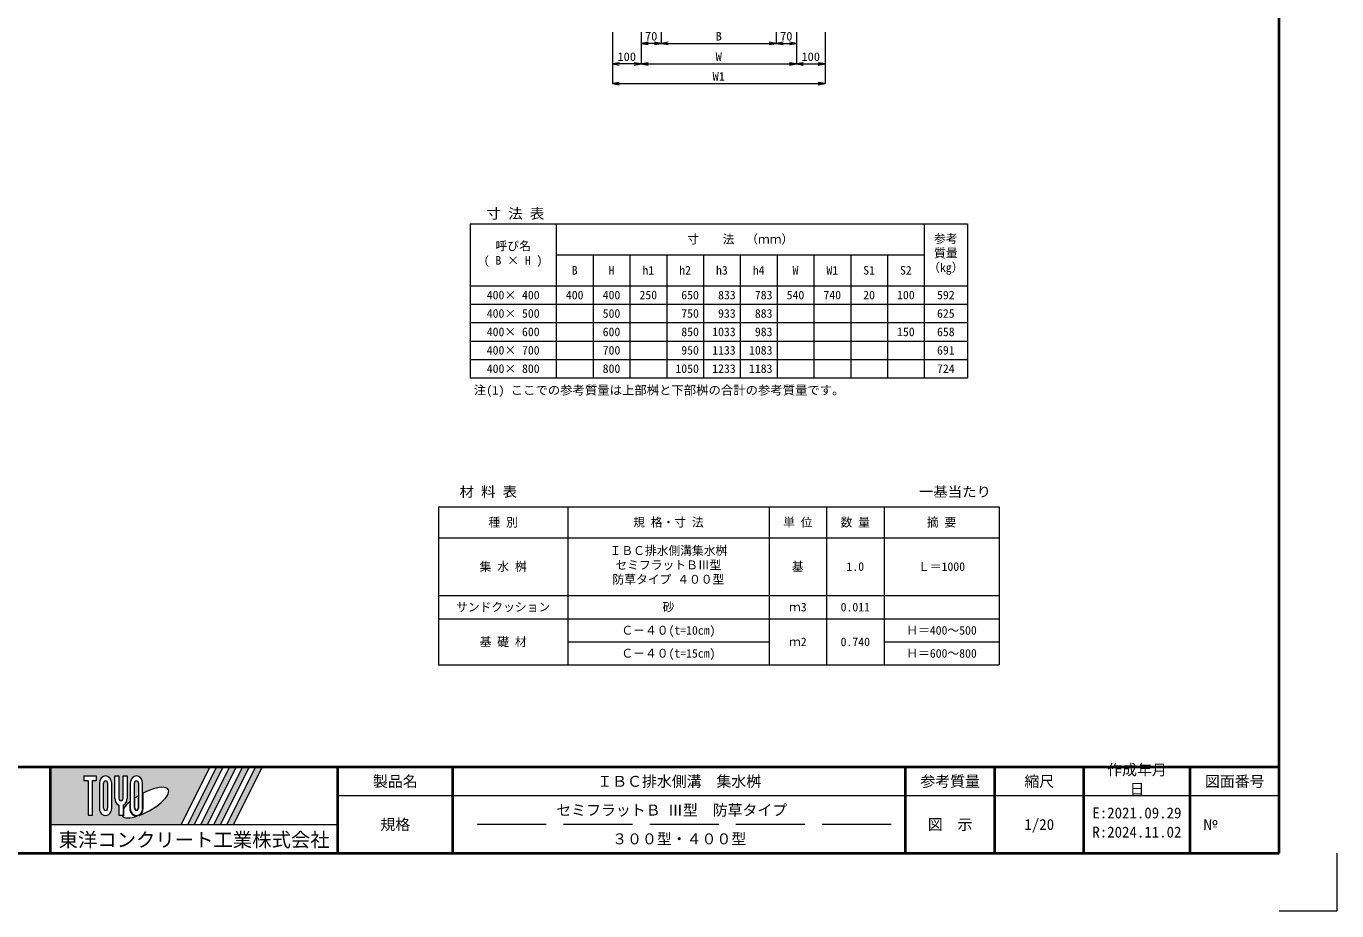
# Model space of a CAD drawing. Units: millimetres at full size. Extents: x 171976 to 209231, y 872007 to 885239.
# Drawn here: x 175817 to 180376, y 878947 to 882023 of the extents above; entities that cross this region are included whole.
import ezdxf
from ezdxf.enums import TextEntityAlignment as Align

# ---------------------------------------------------------------- set-up
doc = ezdxf.new("R2010")
doc.units = ezdxf.units.MM
doc.header["$LTSCALE"] = 40
doc.linetypes.add('DASHED', pattern=[7.5, 6, -1.5])
for name, color, linetype, lineweight in [('Defpoints_3', 8, 'Continuous', 0), ('図枠', 7, 'Continuous', 5), ('寸法線', 7, 'Continuous', 13), ('寸法表', 30, 'Continuous', 13), ('補助線', 8, 'Continuous', 5)]:
    doc.layers.add(name, color=color, linetype=linetype, lineweight=lineweight)
doc.layers.add('文字', color=7, linetype='Continuous')
doc.styles.add('ＭＳ ゴシック', font='')
doc.styles.add('ＭＳ 明朝', font='')
doc.styles.get('ＭＳ ゴシック').set_extended_font_data('MS Gothic')
doc.styles.get('ＭＳ 明朝').set_extended_font_data('MS Mincho')

# ---------------------------------------------------------------- blocks, each defined once
blk = doc.blocks.new('open_arrow')
at = {"color": 0, "linetype": 'Continuous', "lineweight": -2}
blk.add_lwpolyline([(7.5, 1.25), (0, 0), (7.5, -1.25)], dxfattribs=at)

msp = doc.modelspace()

# ---------------------------------------------------------------- hatches: boundary and pattern name
at = {"layer": '図枠'}
h = msp.add_hatch(color=256, dxfattribs=at)
h.paths.add_polyline_path([(175901.24, 879447.22), (175901.24, 879247.22), (176356.56, 879247.22), (176456.56, 879447.22)])
edge = h.paths.add_edge_path(flags=16)
edge.add_ellipse((176230.69, 879323.38), major_axis=(80.81, 45.23), ratio=0.3471473, start_angle=-144.31122, end_angle=72.1899, ccw=False)
edge.add_ellipse((176200.77, 879303.85), major_axis=(0, 27.5), ratio=0.8463542, start_angle=-160.70346, end_angle=-90)
edge.add_line((176224.04, 879303.85), (176224.04, 879356.28))
edge = h.paths.add_edge_path(flags=16)
edge.add_ellipse((176200.77, 879390.58), major_axis=(0, 25.38), ratio=0.8463542, start_angle=-90, end_angle=90, ccw=False)
edge.add_line((176222.25, 879390.58), (176222.25, 879303.85))
edge.add_ellipse((176200.77, 879303.85), major_axis=(0, 25.38), ratio=0.8463542, start_angle=90, end_angle=-90, ccw=False)
edge.add_line((176179.28, 879303.85), (176179.28, 879390.58))
edge = h.paths.add_edge_path(flags=16)
edge.add_line((176207.93, 879390.58), (176207.93, 879303.85))
edge.add_ellipse((176200.77, 879303.85), major_axis=(0, 8.46), ratio=0.8463542, start_angle=90, end_angle=-90, ccw=False)
edge.add_line((176193.61, 879303.85), (176193.61, 879390.58))
edge.add_ellipse((176200.77, 879390.58), major_axis=(0, 8.46), ratio=0.8463542, start_angle=-90, end_angle=90, ccw=False)
edge = h.paths.add_edge_path(flags=16)
edge.add_line((176206.14, 879346.25), (176206.14, 879303.85))
edge.add_ellipse((176200.77, 879303.85), major_axis=(0, 6.35), ratio=0.8463542, start_angle=90, end_angle=-90, ccw=False)
edge.add_line((176195.4, 879303.85), (176195.4, 879339.31))
edge.add_ellipse((176230.69, 879323.38), major_axis=(80.81, 45.23), ratio=0.3471473, start_angle=107.79174, end_angle=126.47132, ccw=False)
edge = h.paths.add_edge_path(flags=16)
edge.add_ellipse((176147.06, 879338.23), major_axis=(0, 25.38), ratio=0.8463542, start_angle=-163.34117, end_angle=-90, ccw=False)
edge.add_line((176154.22, 879314.3), (176154.22, 879278.47))
edge.add_line((176154.22, 879278.47), (176139.9, 879278.47))
edge.add_line((176139.9, 879278.47), (176139.9, 879314.3))
edge.add_ellipse((176147.06, 879338.23), major_axis=(0, 25.38), ratio=0.8463542, start_angle=90, end_angle=163.34117, ccw=False)
edge.add_line((176125.57, 879338.23), (176125.57, 879415.97))
edge.add_line((176125.57, 879415.97), (176139.9, 879415.97))
edge.add_line((176139.9, 879415.97), (176139.9, 879338.23))
edge.add_ellipse((176147.06, 879338.23), major_axis=(0, 8.46), ratio=0.8463542, start_angle=90, end_angle=-90)
edge.add_line((176154.22, 879338.23), (176154.22, 879415.97))
edge.add_line((176154.22, 879415.97), (176168.54, 879415.97))
edge.add_line((176168.54, 879415.97), (176168.54, 879338.23))
edge = h.paths.add_edge_path(flags=16)
edge.add_line((176177.49, 879325.75), (176177.49, 879303.85))
edge.add_ellipse((176200.77, 879303.85), major_axis=(0, 27.5), ratio=0.8463542, start_angle=90, end_angle=-171.54427)
edge.add_ellipse((176230.69, 879323.38), major_axis=(80.81, 45.23), ratio=0.3471473, start_angle=-178.64954, end_angle=-148.29244, ccw=False)
edge.add_line((176151.13, 879276.35), (176156.01, 879276.35))
edge.add_line((176156.01, 879276.35), (176156.01, 879303.17))
edge.add_ellipse((176230.69, 879323.38), major_axis=(80.81, 45.23), ratio=0.3471473, start_angle=148.21912, end_angle=165.90812, ccw=False)
edge = h.paths.add_edge_path(flags=16)
edge.add_ellipse((176093.35, 879390.58), major_axis=(0, 25.38), ratio=0.8463542, start_angle=-90, end_angle=90, ccw=False)
edge.add_line((176114.83, 879390.58), (176114.83, 879303.85))
edge.add_ellipse((176093.35, 879303.85), major_axis=(0, 25.38), ratio=0.8463542, start_angle=90, end_angle=-90, ccw=False)
edge.add_line((176071.86, 879303.85), (176071.86, 879390.58))
edge = h.paths.add_edge_path(flags=16)
edge.add_line((176100.51, 879390.58), (176100.51, 879303.85))
edge.add_ellipse((176093.35, 879303.85), major_axis=(0, 8.46), ratio=0.8463542, start_angle=90, end_angle=-90, ccw=False)
edge.add_line((176086.18, 879303.85), (176086.18, 879390.58))
edge.add_ellipse((176093.35, 879390.58), major_axis=(0, 8.46), ratio=0.8463542, start_angle=-90, end_angle=90, ccw=False)
h.paths.add_polyline_path([(176061.12, 879415.97), (176061.12, 879399.05), (176046.8, 879399.05), (176046.8, 879278.47), (176032.47, 879278.47), (176032.47, 879399.05), (176018.15, 879399.05), (176018.15, 879415.97)], flags=16)
for points in [[(176379.24, 879247.22), (176401.93, 879247.22), (176501.93, 879447.22), (176479.24, 879447.22)], [(176547.31, 879447.22), (176524.62, 879447.22), (176424.62, 879247.22), (176447.31, 879247.22)], [(176592.68, 879447.22), (176569.99, 879447.22), (176469.99, 879247.22), (176492.68, 879247.22)], [(176638.06, 879447.22), (176615.37, 879447.22), (176515.37, 879247.22), (176538.06, 879247.22)]]:
    msp.add_hatch(color=256, dxfattribs=at).paths.add_polyline_path(points)

# ---------------------------------------------------------------- linework, layer by layer
at = {"layer": 'Defpoints_3'}
for p, q in [((177661.24, 881056.09), (177789.24, 881056.09)), ((177917.24, 881056.09), (178045.24, 881056.09)), ((178429.24, 881056.09), (178941.24, 881056.09)), ((177661.24, 880992.09), (177789.24, 880992.09)), ((177917.24, 880992.09), (178045.24, 880992.09)), ((178429.24, 880992.09), (178813.24, 880992.09)), ((177661.24, 880928.09), (177789.24, 880928.09)), ((177917.24, 880928.09), (178045.24, 880928.09)), ((178429.24, 880928.09), (178941.24, 880928.09)), ((177661.24, 880864.09), (177789.24, 880864.09)), ((177917.24, 880864.09), (178045.24, 880864.09)), ((178429.24, 880864.09), (178941.24, 880864.09))]:
    msp.add_line(p, q, dxfattribs=at)
at = {"layer": 'Defpoints_3', "color": 7, "lineweight": 13}
for p in [(180376.24, 879147.22), (180176.24, 878947.22)]:
    msp.add_line(p, (180376.24, 878947.22), dxfattribs=at)
at = {"layer": '図枠', "lineweight": 40}
for p, q in [((180176.24, 879147.22), (180176.24, 884687.22)), ((172376.24, 879447.22), (180176.24, 879447.22)), ((175901.24, 879147.22), (175901.24, 879447.22)), ((176901.24, 879147.22), (176901.24, 879447.22)), ((177301.24, 879147.22), (177301.24, 879447.22)), ((178876.24, 879147.22), (178876.24, 879447.22)), ((179186.24, 879147.22), (179186.24, 879447.22)), ((179496.24, 879147.22), (179496.24, 879447.22)), ((179866.24, 879147.22), (179866.24, 879447.22)), ((172376.24, 879147.22), (180176.24, 879147.22))]:
    msp.add_line(p, q, dxfattribs=at)
at = {"layer": '図枠'}
for p, q in [((175901.24, 879447.22), (176456.56, 879447.22)), ((176456.56, 879447.22), (176356.56, 879247.22)), ((176479.24, 879447.22), (176379.24, 879247.22)), ((176501.93, 879447.22), (176401.93, 879247.22)), ((176524.62, 879447.22), (176424.62, 879247.22)), ((176547.31, 879447.22), (176447.31, 879247.22)), ((176569.99, 879447.22), (176469.99, 879247.22)), ((176479.24, 879447.22), (176501.93, 879447.22)), ((176592.68, 879447.22), (176492.68, 879247.22)), ((176615.37, 879447.22), (176515.37, 879247.22)), ((176524.62, 879447.22), (176547.31, 879447.22)), ((176638.06, 879447.22), (176538.06, 879247.22)), ((176569.99, 879447.22), (176592.68, 879447.22)), ((176615.37, 879447.22), (176638.06, 879447.22)), ((176018.15, 879415.97), (176018.15, 879399.05)), ((176018.15, 879415.97), (176061.12, 879415.97)), ((176032.47, 879399.05), (176018.15, 879399.05)), ((176032.47, 879399.05), (176032.47, 879278.47)), ((176046.8, 879399.05), (176046.8, 879278.47)), ((176061.12, 879399.05), (176046.8, 879399.05)), ((176061.12, 879415.97), (176061.12, 879399.05)), ((176071.86, 879390.58), (176071.86, 879303.85)), ((176086.18, 879303.85), (176086.18, 879390.58)), ((176100.51, 879390.58), (176100.51, 879303.85)), ((176114.83, 879303.85), (176114.83, 879390.58)), ((176125.57, 879415.97), (176139.9, 879415.97)), ((176125.57, 879338.23), (176125.57, 879415.97)), ((176139.9, 879415.97), (176139.9, 879338.23)), ((176154.22, 879415.97), (176168.54, 879415.97)), ((176154.22, 879338.23), (176154.22, 879415.97)), ((176168.54, 879415.97), (176168.54, 879338.23)), ((176179.28, 879390.58), (176179.28, 879303.85)), ((176193.61, 879303.85), (176193.61, 879390.58)), ((176207.93, 879390.58), (176207.93, 879303.85)), ((176222.25, 879303.85), (176222.25, 879390.58)), ((176206.14, 879346.25), (176206.14, 879303.85)), ((176224.04, 879303.85), (176224.04, 879356.28)), ((176139.9, 879314.3), (176139.9, 879278.47)), ((176154.22, 879314.3), (176154.22, 879278.47)), ((176156.01, 879303.17), (176156.01, 879276.35)), ((176177.49, 879325.75), (176177.49, 879303.85)), ((176195.4, 879303.85), (176195.4, 879339.31)), ((176046.8, 879278.47), (176032.47, 879278.47)), ((176154.22, 879278.47), (176139.9, 879278.47)), ((176151.13, 879276.35), (176156.01, 879276.35)), ((175901.24, 879247.22), (176356.56, 879247.22)), ((176379.24, 879247.22), (176401.93, 879247.22)), ((176424.62, 879247.22), (176447.31, 879247.22)), ((176469.99, 879247.22), (176492.68, 879247.22)), ((176515.37, 879247.22), (176538.06, 879247.22))]:
    msp.add_line(p, q, dxfattribs=at)
at = {"layer": '図枠', "lineweight": 13}
for p, q in [((178412.29, 879447.22), (180176.24, 879447.22)), ((180176.24, 879347.22), (176901.24, 879347.22))]:
    msp.add_line(p, q, dxfattribs=at)
at = {"layer": '図枠', "linetype": 'DASHED', "lineweight": 9}
msp.add_line((178826.24, 879247.22), (177351.24, 879247.22), dxfattribs=at)
at = {"layer": '図枠'}
for centre, major_axis, ratio, start_param, end_param in [((176093.35, 879390.58), (0, 25.38), 0.846354, 4.712389, 7.8539816), ((176093.35, 879390.58), (0, 8.46), 0.846354, 4.712389, 7.8539816), ((176200.77, 879390.58), (0, 25.38), 0.846354, 4.712389, 7.8539816), ((176200.77, 879390.58), (0, 8.46), 0.846354, 4.712389, 7.8539816), ((176230.69, 879323.38), (80.81, 45.23), 0.347147, 1.6817405, 1.8219833), ((176230.69, 879323.38), (80.81, 45.23), 0.347147, 4.2621853, 7.7429163), ((176093.35, 879303.85), (0, 25.38), 0.846354, 1.5707963, 4.712389), ((176093.35, 879303.85), (0, 8.46), 0.846354, 1.5707963, 4.712389), ((176147.06, 879338.23), (0, 25.38), 0.846354, 1.5707963, 2.8017557), ((176147.06, 879338.23), (0, 8.46), 0.846354, 1.5707963, 4.712389), ((176147.06, 879338.23), (0, 25.38), 0.846354, 3.4814296, 4.712389), ((176230.69, 879323.38), (80.81, 45.23), 0.347147, 2.0815197, 2.5155126), ((176200.77, 879303.85), (0, 27.5), 0.846354, 1.5707963, 3.3154679), ((176200.77, 879303.85), (0, 25.38), 0.846354, 1.5707963, 4.712389), ((176200.77, 879303.85), (0, 8.46), 0.846354, 1.5707963, 4.712389), ((176200.77, 879303.85), (0, 6.35), 0.846354, 1.5707963, 4.712389), ((176200.77, 879303.85), (0, 27.5), 0.846354, 3.5338438, 4.712389), ((176230.69, 879323.38), (80.81, 45.23), 0.347147, 3.2093975, 4.2004451)]:
    msp.add_ellipse(centre, major_axis=major_axis, ratio=ratio, start_param=start_param, end_param=end_param, dxfattribs=at)
at = {"layer": '寸法線'}
for p, q in [((177856.24, 882002.29), (177856.24, 881823.21)), ((177856.24, 882002.29), (177856.24, 881891.64)), ((177956.24, 882002.29), (177956.24, 881962.96)), ((177956.24, 882002.29), (177956.24, 881891.64)), ((177956.24, 882002.29), (177956.24, 881891.64)), ((178026.24, 882002.29), (178026.24, 881962.96)), ((178026.24, 882002.29), (178026.24, 881962.96)), ((178426.24, 882002.29), (178426.24, 881962.96)), ((178426.24, 882002.29), (178426.24, 881962.96)), ((178496.24, 882002.29), (178496.24, 881962.96)), ((178496.24, 882002.29), (178496.24, 881891.64)), ((178496.24, 882002.29), (178496.24, 881891.64)), ((178596.24, 882002.29), (178596.24, 881891.64)), ((178596.24, 882002.29), (178596.24, 881823.21)), ((178026.24, 881962.96), (177956.24, 881962.96)), ((178026.24, 881962.96), (178426.24, 881962.96)), ((178426.24, 881962.96), (178496.24, 881962.96)), ((177956.24, 881891.64), (177856.24, 881891.64)), ((177956.24, 881891.64), (178496.24, 881891.64)), ((178496.24, 881891.64), (178596.24, 881891.64)), ((177856.24, 881823.21), (178596.24, 881823.21))]:
    msp.add_line(p, q, dxfattribs=at)
at = {"layer": '寸法表'}
for p, q in [((177361.24, 881336.09), (179091.24, 881336.09)), ((177361.24, 881336.09), (177361.24, 880800.09)), ((177661.24, 881336.09), (177661.24, 880800.09)), ((178941.24, 881336.09), (178941.24, 880800.09)), ((179091.24, 881336.09), (179091.24, 880800.09)), ((177661.24, 881228.09), (178941.24, 881228.09)), ((177789.24, 881228.09), (177789.24, 880800.09)), ((177917.24, 881228.09), (177917.24, 880800.09)), ((178045.24, 881228.09), (178045.24, 880800.09)), ((178173.24, 881228.09), (178173.24, 880800.09)), ((178301.24, 881228.09), (178301.24, 880800.09)), ((178429.24, 881228.09), (178429.24, 880800.09)), ((178557.24, 881228.09), (178557.24, 880800.09)), ((178685.24, 881228.09), (178685.24, 880800.09)), ((178813.24, 881228.09), (178813.24, 880800.09)), ((177361.24, 881120.09), (179091.24, 881120.09)), ((177361.24, 881056.09), (177661.24, 881056.09)), ((177789.24, 881056.09), (177917.24, 881056.09)), ((178045.24, 881056.09), (178429.24, 881056.09)), ((178941.24, 881056.09), (179091.24, 881056.09)), ((177361.24, 880992.09), (177661.24, 880992.09)), ((177789.24, 880992.09), (177917.24, 880992.09)), ((178045.24, 880992.09), (178429.24, 880992.09)), ((178813.24, 880992.09), (179091.24, 880992.09)), ((177361.24, 880928.09), (177661.24, 880928.09)), ((177789.24, 880928.09), (177917.24, 880928.09)), ((178045.24, 880928.09), (178429.24, 880928.09)), ((178941.24, 880928.09), (179091.24, 880928.09)), ((177361.24, 880864.09), (177661.24, 880864.09)), ((177789.24, 880864.09), (177917.24, 880864.09)), ((178045.24, 880864.09), (178429.24, 880864.09)), ((178941.24, 880864.09), (179091.24, 880864.09)), ((177361.24, 880800.09), (179091.24, 880800.09)), ((177251.32, 880351.84), (179201.32, 880351.84)), ((177251.32, 880351.84), (177251.32, 879802.24)), ((177701.32, 880351.84), (177701.32, 879802.24)), ((178401.32, 880351.84), (178401.32, 879802.24)), ((178601.32, 880351.84), (178601.32, 879802.24)), ((178801.32, 880351.84), (178801.32, 879802.24)), ((179201.32, 880351.84), (179201.32, 879802.24)), ((177251.32, 880243.84), (179201.32, 880243.84)), ((177251.32, 880043.84), (179201.32, 880043.84)), ((177251.32, 879962.24), (179201.32, 879962.24)), ((177701.32, 879882.24), (178401.32, 879882.24)), ((178801.32, 879882.24), (179201.32, 879882.24)), ((177251.32, 879802.24), (179201.32, 879802.24))]:
    msp.add_line(p, q, dxfattribs=at)
at = {"layer": '補助線', "lineweight": 13}
msp.add_line((175901.24, 879247.22), (176901.24, 879247.22), dxfattribs=at)

# ---------------------------------------------------------------- block references
at = {"layer": '寸法線', "xscale": 3.2, "yscale": 3.2}
for p in [(177956.24, 881962.96), (178026.24, 881962.96), (178426.24, 881962.96), (177856.24, 881891.64), (177956.24, 881891.64), (178496.24, 881891.64), (177856.24, 881823.21)]:
    msp.add_blockref('open_arrow', p, dxfattribs=at)
at = {"layer": '寸法線', "xscale": 3.2, "yscale": 3.2, "rotation": 180}
for p in [(178026.24, 881962.96), (178426.24, 881962.96), (178496.24, 881962.96), (177956.24, 881891.64), (178496.24, 881891.64), (178596.24, 881891.64), (178596.24, 881823.21)]:
    msp.add_blockref('open_arrow', p, dxfattribs=at)

# ---------------------------------------------------------------- texts
at = {"layer": '図枠', "style": 'ＭＳ ゴシック'}
for s, p in [('作成年月', (179577.64, 879456.45)), ('日', (179655.34, 879389.79)), ('E:2021.09.29', (179525.84, 879306.45)), ('R:2024.11.02', (179525.84, 879239.79))]:
    msp.add_text(s, height=37.98, dxfattribs=at).set_placement(p, align=Align.TOP_LEFT)
for s, height, p in [('製品名', 37.98, (177101.24, 879397.22)), ('ＩＢＣ排水側溝\u3000集水桝', 37.98, (178088.74, 879397.22)), ('参考質量', 37.98, (179031.24, 879397.22)), ('縮尺', 37.98, (179341.24, 879397.22)), ('図面番号', 37.98, (180021.24, 879397.22)), ('セミフラットＢ Ⅲ型\u3000防草タイプ\u3000', 37.98, (178088.74, 879297.22)), ('規格', 37.98, (177101.24, 879247.22)), ('図\u3000示', 37.98, (179031.24, 879247.22)), ('1/20', 37.98, (179341.24, 879247.22)), ('東洋コンクリート工業株式会社', 49.37, (176401.24, 879194.09)), ('３００型・４００型', 37.98, (178088.74, 879197.22))]:
    msp.add_text(s, height=height, dxfattribs=at).set_placement(p, align=Align.MIDDLE_CENTER)
msp.add_text('№', height=37.98, dxfattribs=at).set_placement((179910.6, 879247.22), align=Align.MIDDLE_LEFT)
at = {"layer": '寸法線', "style": 'ＭＳ 明朝', "width": 1.05}
for s, p in [('70', (177991.24, 881987.96)), ('B', (178226.24, 881987.96)), ('70', (178461.24, 881987.96)), ('100', (177906.24, 881916.64)), ('W', (178226.24, 881916.64)), ('100', (178546.24, 881916.64)), ('W1', (178226.24, 881848.21))]:
    msp.add_text(s, height=30.02, dxfattribs=at).set_placement(p, align=Align.MIDDLE_CENTER)
at = {"layer": '寸法表', "style": 'ＭＳ 明朝'}
for s, p in [('寸\u3000\u3000法\u3000（ｍｍ）', (178301.24, 881282.09)), ('B', (177725.24, 881174.09)), ('H', (177853.24, 881174.09)), ('h1', (177981.24, 881174.09)), ('h2', (178109.24, 881174.09)), ('h3', (178237.24, 881174.09)), ('h4', (178365.24, 881174.09)), ('W', (178493.24, 881174.09)), ('W1', (178621.24, 881174.09)), ('S1', (178749.24, 881174.09)), ('S2', (178877.24, 881174.09)), ('400× 400', (177511.24, 881088.09)), ('400', (177725.24, 881088.09)), ('400', (177853.24, 881088.09)), ('250', (177981.24, 881088.09)), ('540', (178493.24, 881088.09)), ('740', (178621.24, 881088.09)), ('20', (178749.24, 881088.09)), ('100', (178877.24, 881088.09)), ('592', (179016.24, 881088.09)), ('400× 500', (177511.24, 881024.09)), ('500', (177853.24, 881024.09)), ('625', (179016.24, 881024.09)), ('400× 600', (177511.24, 880960.09)), ('600', (177853.24, 880960.09)), ('150', (178877.24, 880960.09)), ('658', (179016.24, 880960.09)), ('400× 700', (177511.24, 880896.09)), ('700', (177853.24, 880896.09)), ('691', (179016.24, 880896.09)), ('400× 800', (177511.24, 880832.09)), ('800', (177853.24, 880832.09)), ('724', (179016.24, 880832.09)), ('種 別', (177476.32, 880297.84)), ('規 格・寸 法', (178051.32, 880297.84)), ('単 位', (178501.32, 880297.84)), ('数 量', (178701.32, 880297.84)), ('摘 要', (179001.32, 880297.84)), ('集 水 桝', (177476.32, 880143.84)), ('基', (178501.32, 880143.84)), ('1.0', (178701.32, 880143.84)), ('Ｌ＝1000', (179001.32, 880143.84)), ('サンドクッション', (177476.32, 880003.04)), ('砂', (178051.32, 880003.04)), ('ｍ3', (178501.32, 880003.04)), ('0.011', (178701.32, 880003.04)), ('Ｃ－４０(t=10cm)', (178051.32, 879922.24)), ('Ｈ＝400～500', (179001.32, 879922.24)), ('基 礎 材', (177476.32, 879882.24)), ('ｍ2', (178501.32, 879882.24)), ('0.740', (178701.32, 879882.24)), ('Ｃ－４０(t=15cm)', (178051.32, 879842.24)), ('Ｈ＝600～800', (179001.32, 879842.24))]:
    msp.add_text(s, height=30.02, dxfattribs=at).set_placement(p, align=Align.MIDDLE_CENTER)
for s, p in [('参考', (178975.29, 881298.57)), ('呼び名', (177449.82, 881273.57)), ('( B × H )', (177408.87, 881223.57)), ('質量', (178975.29, 881248.57)), ('（kg）', (178954.82, 881198.57)), ('ＩＢＣ排水側溝集水桝', (177846.57, 880214.32)), ('セミフラットＢⅢ型', (177867.04, 880164.32)), ('防草タイプ ４００型', (177856.8, 880114.32))]:
    msp.add_text(s, height=30.02, dxfattribs=at).set_placement(p, align=Align.TOP_LEFT)
for s, p in [('650', (178157.24, 881088.09)), ('833', (178285.24, 881088.09)), ('783', (178413.24, 881088.09)), ('750', (178157.24, 881024.09)), ('933', (178285.24, 881024.09)), ('883', (178413.24, 881024.09)), ('850', (178157.24, 880960.09)), ('1033', (178285.24, 880960.09)), ('983', (178413.24, 880960.09)), ('950', (178157.24, 880896.09)), ('1133', (178285.24, 880896.09)), ('1083', (178413.24, 880896.09)), ('1050', (178157.24, 880832.09)), ('1233', (178285.24, 880832.09)), ('1183', (178413.24, 880832.09))]:
    msp.add_text(s, height=30.02, dxfattribs=at).set_placement(p, align=Align.MIDDLE_RIGHT)
at = {"layer": '文字', "style": 'ＭＳ 明朝', "width": 1.05}
msp.add_text('寸 法 表', height=35.03, dxfattribs=at).set_placement((177519.24, 881371.09), align=Align.MIDDLE_CENTER)
for s, height, p in [('注(1) ここでの参考質量は上部桝と下部桝の合計の参考質量です。', 30.02, (177374.11, 880733.01)), ('一基当たり', 35.03, (178922.55, 880376.2))]:
    msp.add_text(s, height=height, dxfattribs=at).set_placement(p, align=Align.BOTTOM_LEFT)
msp.add_text('材 料 表', height=35.03, dxfattribs=at).set_placement((177424.71, 880376.2), align=Align.BOTTOM_CENTER)

doc.saveas('drawing.dxf')
